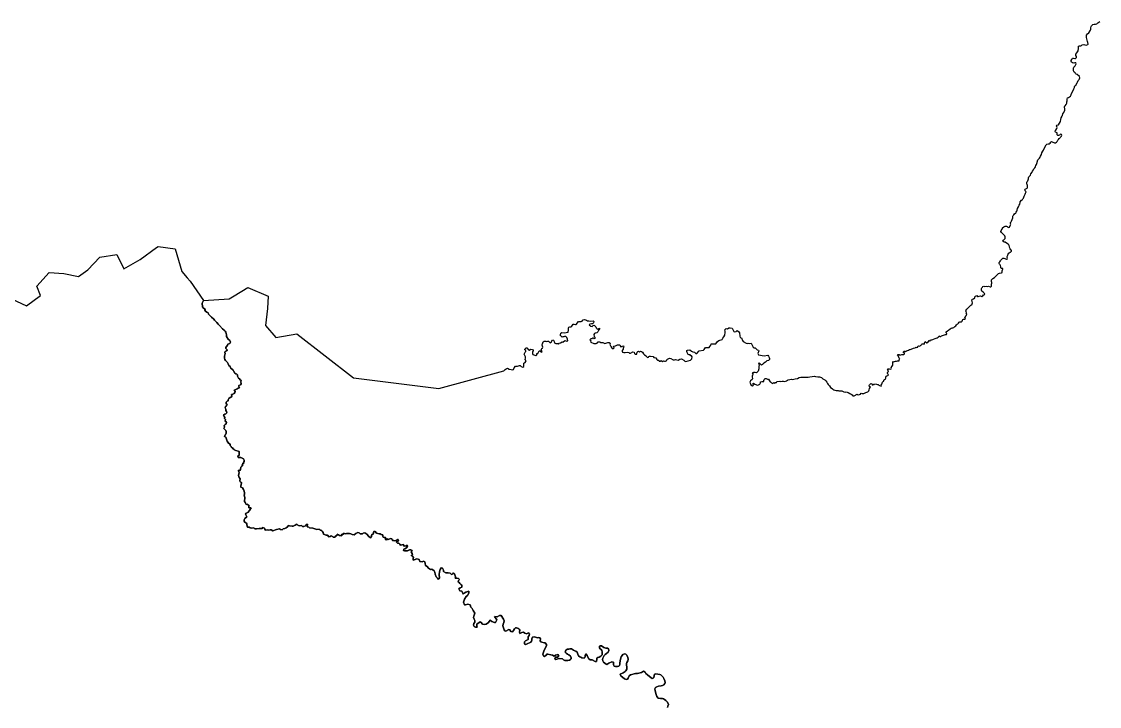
# Model space of a CAD drawing. Extents: x -74 to -34.8, y -33.8 to 5.3.
# Drawn here: x -55.4 to -52.273, y 1.256 to 3.244 of the extents above; entities that cross this region are included whole.
import ezdxf

# ---------------------------------------------------------------- set-up
doc = ezdxf.new("R2010")
doc.units = 0
doc.header["$LTSCALE"] = 2
doc.layers.add('UFEBRASIL', color=7, linetype='Continuous')

msp = doc.modelspace()

# ---------------------------------------------------------------- linework, layer by layer
at = {"layer": 'UFEBRASIL'}
for points in [[(-53.5263, 1.2528), (-53.5247, 1.2566), (-53.5233, 1.2613), (-53.5262, 1.268), (-53.5305, 1.2736), (-53.5343, 1.2762), (-53.5376, 1.2778), (-53.5408, 1.2786), (-53.5467, 1.279), (-53.5527, 1.2803), (-53.5567, 1.2848), (-53.5592, 1.2906), (-53.5621, 1.3011), (-53.5626, 1.3066), (-53.5612, 1.3108), (-53.5567, 1.3132), (-53.5522, 1.3143), (-53.5441, 1.3156), (-53.5401, 1.317), (-53.5367, 1.3189), (-53.5334, 1.3224), (-53.5329, 1.3256), (-53.5338, 1.3306), (-53.5364, 1.3366), (-53.5385, 1.3409), (-53.5422, 1.3448), (-53.5456, 1.3475), (-53.5485, 1.3485), (-53.5543, 1.3492), (-53.5595, 1.3503), (-53.5639, 1.3497), (-53.5644, 1.3446), (-53.5655, 1.3398), (-53.5677, 1.3378), (-53.5707, 1.3373), (-53.5778, 1.3431), (-53.5842, 1.3473), (-53.5885, 1.3514), (-53.5911, 1.3554), (-53.5952, 1.3582), (-53.6017, 1.3548), (-53.6126, 1.3512), (-53.6185, 1.3514), (-53.6332, 1.3474), (-53.637, 1.3444), (-53.6399, 1.3383), (-53.6419, 1.335), (-53.6452, 1.3344), (-53.648, 1.335), (-53.651, 1.3362), (-53.6614, 1.345), (-53.6631, 1.3495), (-53.6547, 1.353), (-53.6491, 1.3571), (-53.6464, 1.3592), (-53.6435, 1.3639), (-53.6435, 1.3706), (-53.6449, 1.3754), (-53.6451, 1.3802), (-53.6441, 1.3836), (-53.6409, 1.3885), (-53.6404, 1.3924), (-53.6413, 1.3991), (-53.6446, 1.4055), (-53.6468, 1.4076), (-53.6503, 1.4083), (-53.6552, 1.4067), (-53.6578, 1.404), (-53.6603, 1.3998), (-53.6626, 1.3931), (-53.6637, 1.3884), (-53.6644, 1.3818), (-53.664, 1.3785), (-53.6649, 1.3752), (-53.6669, 1.3731), (-53.6706, 1.372), (-53.6766, 1.3722), (-53.6805, 1.3725), (-53.6824, 1.377), (-53.6824, 1.3807), (-53.683, 1.3844), (-53.6875, 1.3858), (-53.6957, 1.3817), (-53.7015, 1.3779), (-53.7042, 1.379), (-53.7115, 1.384), (-53.7139, 1.3887), (-53.7141, 1.3925), (-53.7134, 1.3964), (-53.7096, 1.4037), (-53.7066, 1.4071), (-53.703, 1.41), (-53.6981, 1.4131), (-53.6958, 1.4181), (-53.6968, 1.4229), (-53.6999, 1.4248), (-53.7049, 1.4255), (-53.7105, 1.4266), (-53.7172, 1.4318), (-53.7208, 1.4317), (-53.7241, 1.4282), (-53.7217, 1.4234), (-53.7184, 1.4208), (-53.716, 1.4179), (-53.7152, 1.4144), (-53.7154, 1.4054), (-53.7192, 1.4015), (-53.7246, 1.399), (-53.7278, 1.3982), (-53.7314, 1.3958), (-53.7314, 1.392), (-53.7323, 1.3863), (-53.7355, 1.3866), (-53.7441, 1.3908), (-53.7501, 1.3911), (-53.7551, 1.3946), (-53.7594, 1.4036), (-53.7625, 1.4084), (-53.7651, 1.4045), (-53.7652, 1.4012), (-53.766, 1.3983), (-53.7681, 1.3959), (-53.7746, 1.3969), (-53.7776, 1.3988), (-53.7803, 1.4001), (-53.7837, 1.4029), (-53.7865, 1.4074), (-53.7885, 1.4132), (-53.7917, 1.4167), (-53.7952, 1.4176), (-53.7982, 1.4191), (-53.804, 1.4235), (-53.8093, 1.4228), (-53.8126, 1.4219), (-53.8157, 1.4219), (-53.8205, 1.4193), (-53.8228, 1.4138), (-53.8201, 1.4109), (-53.8164, 1.408), (-53.812, 1.4054), (-53.8075, 1.402), (-53.8051, 1.3972), (-53.8054, 1.3942), (-53.8071, 1.3918), (-53.8099, 1.3904), (-53.8149, 1.3894), (-53.8201, 1.3892), (-53.8236, 1.3896), (-53.8273, 1.3913), (-53.8308, 1.3939), (-53.8404, 1.3946), (-53.8439, 1.3943), (-53.8503, 1.3918), (-53.8528, 1.3937), (-53.8511, 1.3985), (-53.8448, 1.3993), (-53.8416, 1.4021), (-53.8443, 1.4063), (-53.8507, 1.4052), (-53.855, 1.4016), (-53.8597, 1.4043), (-53.8647, 1.406), (-53.8733, 1.4079), (-53.8763, 1.4075), (-53.8783, 1.4049), (-53.8828, 1.4007), (-53.8856, 1.4025), (-53.8878, 1.4078), (-53.8839, 1.4197), (-53.8773, 1.4317), (-53.8767, 1.4355), (-53.8807, 1.4402), (-53.884, 1.4401), (-53.8906, 1.4421), (-53.8932, 1.4434), (-53.8955, 1.4462), (-53.8946, 1.4524), (-53.896, 1.4551), (-53.899, 1.4556), (-53.9028, 1.4555), (-53.9121, 1.4584), (-53.9175, 1.4569), (-53.9194, 1.4518), (-53.9196, 1.4486), (-53.9205, 1.4457), (-53.9225, 1.4423), (-53.9351, 1.4364), (-53.9383, 1.4355), (-53.9404, 1.4374), (-53.9405, 1.4433), (-53.9384, 1.446), (-53.9304, 1.4499), (-53.9306, 1.4577), (-53.9272, 1.4616), (-53.9259, 1.4655), (-53.9288, 1.4692), (-53.9352, 1.4667), (-53.9399, 1.4684), (-53.9436, 1.4713), (-53.949, 1.4705), (-53.9541, 1.468), (-53.9553, 1.471), (-53.9545, 1.4771), (-53.9559, 1.4799), (-53.9586, 1.4818), (-53.9639, 1.4837), (-53.9671, 1.4844), (-53.9703, 1.4807), (-53.9726, 1.4762), (-53.9761, 1.4723), (-53.9809, 1.4734), (-53.9834, 1.478), (-53.9862, 1.479), (-53.9947, 1.4748), (-53.9975, 1.4758), (-53.9995, 1.4784), (-54.0018, 1.4836), (-54.0035, 1.4894), (-54.003, 1.4949), (-54.0009, 1.5), (-53.9995, 1.5048), (-54.0015, 1.5091), (-54.0039, 1.5124), (-54.0062, 1.5173), (-54.009, 1.5197), (-54.013, 1.52), (-54.0203, 1.5158), (-54.0276, 1.5168), (-54.0212, 1.5068), (-54.0246, 1.4999), (-54.028, 1.4993), (-54.0355, 1.5022), (-54.04, 1.5062), (-54.0457, 1.4996), (-54.052, 1.4945), (-54.0559, 1.4935), (-54.0624, 1.4947), (-54.0666, 1.4992), (-54.0692, 1.501), (-54.0794, 1.4949), (-54.079, 1.4899), (-54.078, 1.4857), (-54.0828, 1.4864), (-54.0865, 1.4883), (-54.0887, 1.492), (-54.0874, 1.4966), (-54.0854, 1.5002), (-54.0852, 1.5055), (-54.0867, 1.5093), (-54.089, 1.5137), (-54.0877, 1.5183), (-54.0846, 1.5263), (-54.0901, 1.5347), (-54.0926, 1.5404), (-54.0962, 1.5438), (-54.0988, 1.5505), (-54.105, 1.5524), (-54.1116, 1.5508), (-54.1145, 1.5512), (-54.1175, 1.5582), (-54.1149, 1.5668), (-54.1104, 1.575), (-54.1067, 1.578), (-54.1019, 1.5843), (-54.102, 1.5906), (-54.1111, 1.588), (-54.116, 1.5847), (-54.1186, 1.5815), (-54.1212, 1.5864), (-54.1228, 1.5909), (-54.1284, 1.5913), (-54.1314, 1.5969), (-54.1274, 1.6), (-54.1226, 1.6018), (-54.1231, 1.6074), (-54.1257, 1.6097), (-54.128, 1.613), (-54.1307, 1.6158), (-54.1335, 1.6171), (-54.1322, 1.621), (-54.1298, 1.6239), (-54.1328, 1.6271), (-54.1368, 1.6283), (-54.1424, 1.6285), (-54.1415, 1.6323), (-54.1437, 1.6406), (-54.1469, 1.6438), (-54.1487, 1.6411), (-54.1525, 1.6393), (-54.1569, 1.6428), (-54.1624, 1.6438), (-54.1689, 1.644), (-54.1761, 1.648), (-54.1756, 1.6519), (-54.1784, 1.6574), (-54.1822, 1.6581), (-54.1858, 1.6537), (-54.1876, 1.6463), (-54.1883, 1.6392), (-54.1874, 1.628), (-54.1911, 1.6249), (-54.1932, 1.6282), (-54.1975, 1.6318), (-54.1999, 1.6399), (-54.2009, 1.6456), (-54.2029, 1.649), (-54.2101, 1.6544), (-54.214, 1.6536), (-54.2193, 1.6568), (-54.2231, 1.6624), (-54.2284, 1.6653), (-54.2288, 1.6706), (-54.2301, 1.676), (-54.2342, 1.6776), (-54.238, 1.6757), (-54.2444, 1.6761), (-54.2468, 1.6819), (-54.2493, 1.6838), (-54.2538, 1.6839), (-54.2581, 1.6825), (-54.2637, 1.6802), (-54.2635, 1.6855), (-54.2627, 1.6884), (-54.2654, 1.6919), (-54.2692, 1.6942), (-54.2657, 1.6958), (-54.2671, 1.6997), (-54.2696, 1.7048), (-54.2668, 1.7081), (-54.2706, 1.7102), (-54.2745, 1.7105), (-54.2801, 1.7077), (-54.2888, 1.7078), (-54.2924, 1.7087), (-54.2908, 1.7119), (-54.288, 1.7129), (-54.2829, 1.7163), (-54.2804, 1.7208), (-54.2816, 1.7238), (-54.2844, 1.7217), (-54.2899, 1.7206), (-54.2932, 1.726), (-54.3004, 1.7238), (-54.3028, 1.7272), (-54.3053, 1.7293), (-54.3098, 1.7294), (-54.3133, 1.734), (-54.3058, 1.7369), (-54.3093, 1.7411), (-54.3119, 1.7385), (-54.3169, 1.7368), (-54.3202, 1.7374), (-54.3234, 1.7375), (-54.3258, 1.7426), (-54.3296, 1.7438), (-54.3366, 1.7402), (-54.3391, 1.742), (-54.3415, 1.7398), (-54.3447, 1.7406), (-54.3428, 1.7433), (-54.3442, 1.7467), (-54.3477, 1.7465), (-54.3508, 1.7474), (-54.3518, 1.7503), (-54.3517, 1.7541), (-54.3568, 1.7552), (-54.3597, 1.7572), (-54.3627, 1.7573), (-54.3698, 1.7591), (-54.3738, 1.7632), (-54.3777, 1.7637), (-54.3792, 1.7604), (-54.3791, 1.7574), (-54.3848, 1.7526), (-54.3846, 1.7494), (-54.3874, 1.7452), (-54.3926, 1.7493), (-54.3982, 1.7559), (-54.4039, 1.7598), (-54.4086, 1.759), (-54.4109, 1.7573), (-54.4179, 1.7566), (-54.4202, 1.7594), (-54.4247, 1.7604), (-54.4298, 1.7581), (-54.4346, 1.7541), (-54.4409, 1.7552), (-54.4444, 1.7566), (-54.4486, 1.7575), (-54.453, 1.7576), (-54.4572, 1.7583), (-54.4614, 1.7567), (-54.4648, 1.7592), (-54.4664, 1.756), (-54.4706, 1.7557), (-54.4713, 1.7515), (-54.4746, 1.7522), (-54.4777, 1.7521), (-54.4802, 1.7542), (-54.4847, 1.7555), (-54.4856, 1.7513), (-54.4885, 1.7507), (-54.4912, 1.7473), (-54.4959, 1.7469), (-54.498, 1.7496), (-54.5018, 1.7511), (-54.5051, 1.7495), (-54.5086, 1.7483), (-54.5124, 1.7534), (-54.5159, 1.753), (-54.524, 1.756), (-54.5251, 1.7604), (-54.5281, 1.7649), (-54.5305, 1.7671), (-54.5341, 1.7678), (-54.537, 1.7703), (-54.5433, 1.7696), (-54.5547, 1.7731), (-54.5642, 1.7743), (-54.5668, 1.7765), (-54.5711, 1.7776), (-54.5709, 1.7845), (-54.5739, 1.7844), (-54.5758, 1.7799), (-54.5811, 1.7777), (-54.5846, 1.7782), (-54.5881, 1.7807), (-54.5943, 1.7802), (-54.5986, 1.7819), (-54.6019, 1.7846), (-54.6065, 1.7819), (-54.6117, 1.7793), (-54.615, 1.7793), (-54.6225, 1.7799), (-54.6259, 1.7806), (-54.6281, 1.7773), (-54.6321, 1.7744), (-54.6363, 1.772), (-54.6407, 1.7714), (-54.6436, 1.7686), (-54.6485, 1.7695), (-54.6516, 1.7717), (-54.6607, 1.7691), (-54.6712, 1.7657), (-54.6761, 1.7684), (-54.679, 1.7689), (-54.6841, 1.7672), (-54.6872, 1.7687), (-54.6922, 1.7679), (-54.6944, 1.7701), (-54.6952, 1.7735), (-54.7005, 1.7757), (-54.7022, 1.7723), (-54.7063, 1.7719), (-54.7104, 1.7723), (-54.7185, 1.7711), (-54.7237, 1.7713), (-54.7261, 1.7739), (-54.7322, 1.7735), (-54.7368, 1.7739), (-54.7393, 1.7765), (-54.7448, 1.7758), (-54.7462, 1.7834), (-54.7464, 1.7864), (-54.7527, 1.7907), (-54.7538, 1.7938), (-54.7544, 1.7978), (-54.7525, 1.8012), (-54.7469, 1.8058), (-54.7507, 1.8142), (-54.7489, 1.817), (-54.7438, 1.8192), (-54.7385, 1.8248), (-54.734, 1.832), (-54.7406, 1.8321), (-54.7409, 1.8361), (-54.7398, 1.8393), (-54.7431, 1.839), (-54.7439, 1.8429), (-54.7485, 1.8423), (-54.7501, 1.8466), (-54.7532, 1.851), (-54.7529, 1.8546), (-54.7521, 1.8581), (-54.7525, 1.8625), (-54.7541, 1.8694), (-54.7534, 1.8722), (-54.7531, 1.8757), (-54.7544, 1.8809), (-54.7562, 1.8852), (-54.7591, 1.8902), (-54.7635, 1.8925), (-54.7642, 1.8957), (-54.7625, 1.8988), (-54.7619, 1.9056), (-54.7659, 1.9076), (-54.7664, 1.9119), (-54.7656, 1.9167), (-54.7692, 1.9206), (-54.7702, 1.9257), (-54.769, 1.935), (-54.7716, 1.9405), (-54.7669, 1.9411), (-54.765, 1.9439), (-54.7635, 1.9504), (-54.7606, 1.9534), (-54.7584, 1.9571), (-54.7601, 1.9602), (-54.7559, 1.9603), (-54.7563, 1.9636), (-54.7538, 1.9672), (-54.7544, 1.9706), (-54.756, 1.9742), (-54.764, 1.9788), (-54.7721, 1.9784), (-54.7723, 1.9833), (-54.7692, 1.9846), (-54.7691, 1.9892), (-54.7683, 1.9934), (-54.769, 1.9962), (-54.7809, 1.9996), (-54.7831, 2.0018), (-54.7865, 2.0036), (-54.7881, 2.0065), (-54.791, 2.0073), (-54.7924, 2.0107), (-54.7948, 2.0135), (-54.795, 2.0168), (-54.7995, 2.0203), (-54.8038, 2.0258), (-54.8073, 2.0374), (-54.8113, 2.0394), (-54.8095, 2.0441), (-54.8072, 2.0459), (-54.8064, 2.0495), (-54.806, 2.0537), (-54.8071, 2.0568), (-54.8097, 2.0585), (-54.8128, 2.0628), (-54.8112, 2.0667), (-54.8121, 2.071), (-54.8094, 2.0739), (-54.8062, 2.0764), (-54.8059, 2.0808), (-54.8091, 2.084), (-54.808, 2.0885), (-54.8115, 2.0915), (-54.8101, 2.0945), (-54.8127, 2.0976), (-54.8138, 2.1008), (-54.8102, 2.1037), (-54.8074, 2.1052), (-54.8047, 2.1079), (-54.8058, 2.1119), (-54.8074, 2.1151), (-54.8076, 2.1185), (-54.8092, 2.1228), (-54.8082, 2.1263), (-54.8055, 2.1285), (-54.8036, 2.1323), (-54.806, 2.1345), (-54.8063, 2.1389), (-54.8039, 2.1423), (-54.801, 2.1426), (-54.8006, 2.1461), (-54.7985, 2.1501), (-54.7953, 2.1524), (-54.7923, 2.1537), (-54.7896, 2.1562), (-54.7914, 2.1614), (-54.7869, 2.1624), (-54.7835, 2.1641), (-54.7815, 2.1672), (-54.7802, 2.1695), (-54.7832, 2.1742), (-54.7787, 2.1756), (-54.7744, 2.1778), (-54.7718, 2.1801), (-54.7679, 2.1809), (-54.7694, 2.1844), (-54.7695, 2.1876), (-54.7647, 2.1892), (-54.7628, 2.192), (-54.7635, 2.1983), (-54.7631, 2.2023), (-54.7656, 2.2039), (-54.7677, 2.2065), (-54.7706, 2.2084), (-54.7738, 2.2143), (-54.7734, 2.2179), (-54.7751, 2.2203), (-54.7785, 2.2213), (-54.7816, 2.2234), (-54.7848, 2.23), (-54.7866, 2.2323), (-54.7935, 2.2384), (-54.7953, 2.2426), (-54.7989, 2.2456), (-54.8004, 2.2506), (-54.8025, 2.254), (-54.8086, 2.2602), (-54.8102, 2.2628), (-54.8114, 2.2664), (-54.8117, 2.2694), (-54.8114, 2.2729), (-54.8096, 2.2801), (-54.8099, 2.2831), (-54.8091, 2.2864), (-54.8052, 2.2878), (-54.8029, 2.2901), (-54.807, 2.2947), (-54.8072, 2.2979), (-54.8027, 2.3042), (-54.802, 2.3077), (-54.7958, 2.3095), (-54.7942, 2.3127), (-54.7962, 2.318), (-54.8002, 2.3214), (-54.8051, 2.3292), (-54.8057, 2.3342), (-54.8076, 2.3417), (-54.8096, 2.3453), (-54.8126, 2.3483), (-54.8171, 2.3514), (-54.8259, 2.3618), (-54.8299, 2.3653), (-54.834, 2.3703), (-54.8404, 2.3769), (-54.8426, 2.38), (-54.8486, 2.3856), (-54.8541, 2.391), (-54.8578, 2.3942), (-54.8589, 2.398), (-54.8629, 2.4006), (-54.8661, 2.4029), (-54.868, 2.4058), (-54.8677, 2.4089), (-54.8724, 2.4122), (-54.8747, 2.4153), (-54.8763, 2.4267), (-54.8723, 2.4337), (-54.7974, 2.439), (-54.7831, 2.4477), (-54.744, 2.4715), (-54.6849, 2.4468), (-54.6863, 2.4112), (-54.6921, 2.3614), (-54.6622, 2.327), (-54.6017, 2.3372), (-54.4366, 2.2099), (-54.1891, 2.1788), (-54.0012, 2.23), (-53.9965, 2.2337), (-53.9945, 2.2361), (-53.99, 2.2374), (-53.9852, 2.235), (-53.9792, 2.2338), (-53.9749, 2.2324), (-53.9724, 2.2336), (-53.9706, 2.2387), (-53.9672, 2.2431), (-53.9642, 2.2436), (-53.9609, 2.243), (-53.9557, 2.245), (-53.953, 2.2453), (-53.9507, 2.2428), (-53.9457, 2.241), (-53.9424, 2.2424), (-53.9427, 2.2525), (-53.939, 2.2545), (-53.9357, 2.2594), (-53.9388, 2.2632), (-53.9381, 2.2669), (-53.9381, 2.2705), (-53.9421, 2.2781), (-53.9392, 2.2842), (-53.9366, 2.2862), (-53.9372, 2.2894), (-53.9402, 2.2907), (-53.9399, 2.2932), (-53.9377, 2.2951), (-53.9363, 2.297), (-53.934, 2.2971), (-53.9296, 2.2907), (-53.9269, 2.29), (-53.9226, 2.2924), (-53.9187, 2.2923), (-53.916, 2.2907), (-53.9154, 2.2866), (-53.9172, 2.2846), (-53.9177, 2.2804), (-53.9164, 2.2772), (-53.9078, 2.274), (-53.9055, 2.2759), (-53.9048, 2.2807), (-53.9024, 2.2802), (-53.8992, 2.2859), (-53.8987, 2.2881), (-53.8964, 2.2882), (-53.8926, 2.2838), (-53.8892, 2.2862), (-53.8928, 2.2911), (-53.8908, 2.2947), (-53.8887, 2.296), (-53.8878, 2.2988), (-53.8882, 2.3017), (-53.8898, 2.3041), (-53.8898, 2.3065), (-53.8887, 2.3084), (-53.8866, 2.3141), (-53.8839, 2.3163), (-53.8789, 2.3164), (-53.876, 2.3155), (-53.8736, 2.3162), (-53.8713, 2.3163), (-53.8659, 2.3116), (-53.8639, 2.3131), (-53.8596, 2.32), (-53.8567, 2.3187), (-53.8544, 2.3151), (-53.854, 2.3122), (-53.8524, 2.3103), (-53.8495, 2.3092), (-53.8439, 2.3093), (-53.8421, 2.3077), (-53.8401, 2.3099), (-53.8367, 2.3108), (-53.8315, 2.3142), (-53.8292, 2.3134), (-53.824, 2.3176), (-53.8182, 2.3165), (-53.8149, 2.317), (-53.816, 2.322), (-53.818, 2.327), (-53.8206, 2.3297), (-53.8251, 2.33), (-53.8269, 2.3284), (-53.8292, 2.3286), (-53.8317, 2.3281), (-53.8335, 2.3295), (-53.837, 2.3336), (-53.8359, 2.3358), (-53.835, 2.3397), (-53.8328, 2.3412), (-53.8247, 2.3402), (-53.8197, 2.3408), (-53.8146, 2.3424), (-53.8129, 2.3485), (-53.8134, 2.3521), (-53.8132, 2.3545), (-53.8118, 2.3567), (-53.8096, 2.3581), (-53.8055, 2.3575), (-53.8035, 2.3595), (-53.7996, 2.365), (-53.7972, 2.3655), (-53.7933, 2.3641), (-53.7909, 2.3647), (-53.7841, 2.3727), (-53.7762, 2.3729), (-53.7733, 2.3736), (-53.7729, 2.3769), (-53.7708, 2.3783), (-53.7672, 2.3789), (-53.7605, 2.3773), (-53.758, 2.3751), (-53.7544, 2.3751), (-53.7484, 2.3741), (-53.7416, 2.375), (-53.7392, 2.3727), (-53.741, 2.3693), (-53.7437, 2.3666), (-53.7461, 2.3666), (-53.7515, 2.365), (-53.7536, 2.3639), (-53.7486, 2.3594), (-53.7448, 2.3589), (-53.7417, 2.3618), (-53.7385, 2.3623), (-53.7343, 2.3573), (-53.7329, 2.355), (-53.7305, 2.3525), (-53.728, 2.3511), (-53.7235, 2.3541), (-53.7233, 2.3515), (-53.7255, 2.3491), (-53.7285, 2.3428), (-53.7307, 2.3405), (-53.7361, 2.3391), (-53.7381, 2.338), (-53.7397, 2.3353), (-53.7391, 2.3296), (-53.737, 2.3272), (-53.7366, 2.324), (-53.7389, 2.3229), (-53.7407, 2.3249), (-53.7429, 2.3245), (-53.7456, 2.3231), (-53.7485, 2.3225), (-53.7508, 2.3196), (-53.7488, 2.3184), (-53.7492, 2.316), (-53.7488, 2.3128), (-53.7398, 2.3093), (-53.7326, 2.309), (-53.7304, 2.3106), (-53.7292, 2.3133), (-53.727, 2.3144), (-53.7218, 2.3141), (-53.7196, 2.3126), (-53.716, 2.3121), (-53.7135, 2.3125), (-53.7077, 2.3091), (-53.6994, 2.3118), (-53.6955, 2.3123), (-53.6926, 2.3107), (-53.6929, 2.3075), (-53.6924, 2.3048), (-53.6911, 2.3027), (-53.6891, 2.3009), (-53.6897, 2.2982), (-53.6862, 2.2946), (-53.6837, 2.2946), (-53.6805, 2.297), (-53.6822, 2.3012), (-53.6767, 2.3023), (-53.6713, 2.3055), (-53.6668, 2.3058), (-53.6639, 2.3054), (-53.663, 2.3027), (-53.6612, 2.2997), (-53.6533, 2.3024), (-53.6529, 2.2984), (-53.6542, 2.2965), (-53.6542, 2.2932), (-53.657, 2.2893), (-53.6572, 2.2868), (-53.6563, 2.2845), (-53.6523, 2.2832), (-53.6489, 2.283), (-53.6433, 2.2839), (-53.6385, 2.2836), (-53.6359, 2.2816), (-53.633, 2.2816), (-53.6262, 2.2846), (-53.6226, 2.2837), (-53.6213, 2.2802), (-53.6193, 2.2784), (-53.615, 2.2785), (-53.615, 2.2812), (-53.6143, 2.2839), (-53.6123, 2.2864), (-53.61, 2.287), (-53.6069, 2.2851), (-53.6044, 2.2866), (-53.6013, 2.2862), (-53.5981, 2.2845), (-53.5959, 2.2794), (-53.593, 2.2767), (-53.5878, 2.2733), (-53.5867, 2.2712), (-53.5842, 2.2689), (-53.5813, 2.2692), (-53.5804, 2.2715), (-53.5782, 2.2728), (-53.5752, 2.2728), (-53.5676, 2.2715), (-53.566, 2.2688), (-53.5602, 2.2672), (-53.5573, 2.2633), (-53.5549, 2.2608), (-53.5513, 2.2609), (-53.5499, 2.2583), (-53.547, 2.2583), (-53.5443, 2.2595), (-53.5409, 2.2573), (-53.5374, 2.2592), (-53.5342, 2.2579), (-53.5315, 2.2577), (-53.5281, 2.26), (-53.5274, 2.2622), (-53.5256, 2.2641), (-53.5202, 2.2665), (-53.5167, 2.2654), (-53.5099, 2.262), (-53.5054, 2.2616), (-53.5024, 2.2627), (-53.4954, 2.261), (-53.49, 2.2641), (-53.4854, 2.2649), (-53.4784, 2.261), (-53.4758, 2.2583), (-53.4731, 2.2567), (-53.4587, 2.2611), (-53.455, 2.2643), (-53.4544, 2.2701), (-53.4559, 2.2732), (-53.4584, 2.2737), (-53.46, 2.2762), (-53.4626, 2.2768), (-53.4656, 2.2769), (-53.469, 2.2829), (-53.4697, 2.2859), (-53.4697, 2.2888), (-53.4675, 2.2899), (-53.4613, 2.291), (-53.4558, 2.2868), (-53.4524, 2.2852), (-53.448, 2.2842), (-53.4436, 2.2806), (-53.4404, 2.2803), (-53.4336, 2.2879), (-53.4218, 2.2898), (-53.4192, 2.2922), (-53.4153, 2.2972), (-53.4127, 2.2981), (-53.409, 2.2973), (-53.4051, 2.2975), (-53.4026, 2.3002), (-53.4002, 2.3043), (-53.3989, 2.3082), (-53.3942, 2.3079), (-53.3893, 2.3086), (-53.3858, 2.3084), (-53.3808, 2.3153), (-53.3772, 2.3178), (-53.3676, 2.3206), (-53.3653, 2.3248), (-53.3624, 2.3286), (-53.36, 2.3338), (-53.3583, 2.3414), (-53.3583, 2.345), (-53.36, 2.3493), (-53.3554, 2.3528), (-53.3521, 2.3516), (-53.3483, 2.3547), (-53.3439, 2.355), (-53.3382, 2.3536), (-53.3358, 2.3478), (-53.3335, 2.3445), (-53.3307, 2.3435), (-53.3269, 2.3444), (-53.3233, 2.3471), (-53.3201, 2.344), (-53.317, 2.3398), (-53.3165, 2.3301), (-53.315, 2.3267), (-53.3116, 2.3253), (-53.3081, 2.3177), (-53.306, 2.3155), (-53.2976, 2.3099), (-53.2948, 2.309), (-53.2923, 2.3105), (-53.2884, 2.3094), (-53.2828, 2.3098), (-53.2775, 2.2989), (-53.2746, 2.2967), (-53.2718, 2.2968), (-53.2659, 2.291), (-53.2621, 2.2902), (-53.2609, 2.2881), (-53.2634, 2.2798), (-53.2621, 2.2763), (-53.2459, 2.2731), (-53.2347, 2.2754), (-53.2332, 2.2722), (-53.2308, 2.2689), (-53.2295, 2.2654), (-53.2295, 2.2624), (-53.2327, 2.2604), (-53.2376, 2.2589), (-53.2416, 2.2547), (-53.2462, 2.2522), (-53.2499, 2.2482), (-53.2533, 2.2465), (-53.2597, 2.2529), (-53.2614, 2.2509), (-53.2602, 2.2469), (-53.2609, 2.2429), (-53.2607, 2.2358), (-53.2632, 2.2285), (-53.2674, 2.2237), (-53.2714, 2.2247), (-53.2763, 2.2252), (-53.2798, 2.2233), (-53.2773, 2.2215), (-53.279, 2.2176), (-53.2798, 2.2143), (-53.28, 2.2116), (-53.2796, 2.2077), (-53.28, 2.2048), (-53.2849, 2.2012), (-53.287, 2.1966), (-53.284, 2.189), (-53.2792, 2.186), (-53.2766, 2.1882), (-53.2782, 2.1921), (-53.2759, 2.1941), (-53.2729, 2.1915), (-53.2696, 2.19), (-53.2655, 2.1888), (-53.2614, 2.1893), (-53.2579, 2.1915), (-53.2564, 2.1948), (-53.2556, 2.1977), (-53.2524, 2.1985), (-53.2493, 2.199), (-53.2466, 2.199), (-53.2465, 2.2019), (-53.2459, 2.2052), (-53.2428, 2.2076), (-53.2396, 2.2073), (-53.2358, 2.2056), (-53.2331, 2.2054), (-53.2297, 2.2008), (-53.2285, 2.1978), (-53.2257, 2.1971), (-53.2238, 2.1953), (-53.2207, 2.1936), (-53.2176, 2.1958), (-53.2155, 2.1938), (-53.2126, 2.1956), (-53.2092, 2.1965), (-53.2084, 2.1992), (-53.1998, 2.1995), (-53.1966, 2.1986), (-53.1928, 2.1995), (-53.1896, 2.1996), (-53.1852, 2.1992), (-53.1808, 2.2008), (-53.178, 2.2031), (-53.1754, 2.2042), (-53.1712, 2.2045), (-53.1663, 2.2053), (-53.1631, 2.2047), (-53.1555, 2.2068), (-53.1483, 2.208), (-53.1441, 2.2101), (-53.1387, 2.2119), (-53.1335, 2.2116), (-53.127, 2.2118), (-53.118, 2.2118), (-53.1126, 2.2126), (-53.0995, 2.2143), (-53.0965, 2.2134), (-53.0896, 2.2128), (-53.0845, 2.2127), (-53.0795, 2.2105), (-53.0749, 2.2071), (-53.0694, 2.2034), (-53.0664, 2.2008), (-53.0637, 2.197), (-53.0612, 2.1932), (-53.0594, 2.1899), (-53.0563, 2.1863), (-53.0526, 2.1817), (-53.0486, 2.179), (-53.0466, 2.1768), (-53.0434, 2.1752), (-53.0405, 2.1734), (-53.0362, 2.1731), (-53.0309, 2.1733), (-53.0287, 2.1723), (-53.0228, 2.1718), (-53.0196, 2.1718), (-53.0166, 2.1704), (-53.0144, 2.1686), (-53.0099, 2.1681), (-53.0078, 2.1693), (-53.0014, 2.1668), (-52.9969, 2.1637), (-52.9931, 2.1618), (-52.9904, 2.1598), (-52.9886, 2.1573), (-52.9845, 2.1572), (-52.9758, 2.1618), (-52.9726, 2.1606), (-52.9686, 2.1608), (-52.9657, 2.1618), (-52.9639, 2.1652), (-52.9606, 2.1639), (-52.9559, 2.1637), (-52.9506, 2.1672), (-52.9443, 2.1687), (-52.9414, 2.1715), (-52.9405, 2.1746), (-52.9401, 2.1782), (-52.9373, 2.1836), (-52.9397, 2.1839), (-52.9405, 2.1869), (-52.9397, 2.1896), (-52.9374, 2.1911), (-52.9358, 2.193), (-52.9331, 2.1922), (-52.932, 2.19), (-52.9295, 2.1884), (-52.929, 2.1911), (-52.9265, 2.1903), (-52.9252, 2.1926), (-52.9193, 2.1912), (-52.9164, 2.1907), (-52.9142, 2.19), (-52.9128, 2.1882), (-52.9104, 2.1878), (-52.906, 2.1855), (-52.9054, 2.1879), (-52.9063, 2.19), (-52.9043, 2.1911), (-52.9027, 2.1938), (-52.9017, 2.1967), (-52.9003, 2.1987), (-52.8985, 2.2004), (-52.8982, 2.2029), (-52.8967, 2.2051), (-52.8938, 2.2066), (-52.8921, 2.2087), (-52.8927, 2.2119), (-52.8914, 2.2145), (-52.8893, 2.2158), (-52.887, 2.216), (-52.885, 2.2182), (-52.8867, 2.2204), (-52.8876, 2.2227), (-52.8872, 2.2252), (-52.8856, 2.2274), (-52.8849, 2.2299), (-52.8862, 2.2325), (-52.8877, 2.2343), (-52.8861, 2.2358), (-52.8831, 2.2353), (-52.8795, 2.235), (-52.8773, 2.2358), (-52.8757, 2.2375), (-52.8771, 2.2399), (-52.8737, 2.2432), (-52.872, 2.2461), (-52.8721, 2.2488), (-52.872, 2.2515), (-52.8724, 2.2545), (-52.8718, 2.2569), (-52.8691, 2.2561), (-52.8668, 2.2572), (-52.8639, 2.2579), (-52.8613, 2.2578), (-52.859, 2.2592), (-52.854, 2.2593), (-52.8533, 2.2619), (-52.8517, 2.2662), (-52.8539, 2.2669), (-52.855, 2.2688), (-52.8562, 2.2741), (-52.8582, 2.2752), (-52.8574, 2.2774), (-52.8538, 2.2772), (-52.8519, 2.2756), (-52.8489, 2.2761), (-52.8464, 2.2771), (-52.8415, 2.277), (-52.8379, 2.2791), (-52.8383, 2.2819), (-52.8407, 2.282), (-52.8407, 2.2844), (-52.8401, 2.287), (-52.8374, 2.287), (-52.8352, 2.2862), (-52.8321, 2.288), (-52.8293, 2.2887), (-52.8263, 2.2897), (-52.824, 2.2917), (-52.8214, 2.2921), (-52.8145, 2.2948), (-52.8118, 2.2956), (-52.8077, 2.2971), (-52.8054, 2.2986), (-52.8029, 2.2976), (-52.8, 2.2983), (-52.7997, 2.3009), (-52.7973, 2.3023), (-52.7939, 2.302), (-52.7917, 2.303), (-52.7902, 2.3048), (-52.7885, 2.3064), (-52.7865, 2.3081), (-52.7835, 2.3082), (-52.7815, 2.3072), (-52.7801, 2.3099), (-52.7791, 2.3127), (-52.7778, 2.3146), (-52.7739, 2.3108), (-52.7709, 2.3126), (-52.7671, 2.3178), (-52.7652, 2.3159), (-52.7625, 2.3186), (-52.7608, 2.32), (-52.7585, 2.3202), (-52.7559, 2.3211), (-52.7539, 2.3222), (-52.7489, 2.3236), (-52.7437, 2.3256), (-52.741, 2.3273), (-52.739, 2.3295), (-52.7379, 2.3314), (-52.7353, 2.33), (-52.7329, 2.3296), (-52.731, 2.3318), (-52.7193, 2.335), (-52.7162, 2.3356), (-52.7155, 2.3379), (-52.7169, 2.3404), (-52.717, 2.3434), (-52.7134, 2.3458), (-52.7109, 2.3482), (-52.7053, 2.352), (-52.7028, 2.3535), (-52.7001, 2.3546), (-52.6978, 2.3552), (-52.6955, 2.3559), (-52.6923, 2.3583), (-52.6892, 2.361), (-52.6872, 2.3635), (-52.6857, 2.3656), (-52.6836, 2.3668), (-52.6814, 2.3685), (-52.68, 2.3707), (-52.6775, 2.3718), (-52.6749, 2.372), (-52.6724, 2.3723), (-52.6712, 2.3745), (-52.6703, 2.3767), (-52.6687, 2.3785), (-52.6669, 2.38), (-52.6637, 2.3797), (-52.6616, 2.3814), (-52.6632, 2.3842), (-52.6623, 2.3865), (-52.66, 2.3873), (-52.66, 2.3896), (-52.6587, 2.3917), (-52.6577, 2.3946), (-52.6595, 2.3961), (-52.6585, 2.3986), (-52.6595, 2.4018), (-52.6609, 2.4043), (-52.6593, 2.406), (-52.6575, 2.4093), (-52.655, 2.4109), (-52.6526, 2.4133), (-52.6505, 2.4157), (-52.6454, 2.4204), (-52.6428, 2.4217), (-52.6417, 2.4246), (-52.6409, 2.4274), (-52.6421, 2.431), (-52.6424, 2.4357), (-52.6405, 2.4379), (-52.6382, 2.439), (-52.6343, 2.4419), (-52.6343, 2.4445), (-52.6325, 2.4463), (-52.6306, 2.4477), (-52.6281, 2.4482), (-52.6268, 2.4457), (-52.6245, 2.4458), (-52.6218, 2.447), (-52.6181, 2.4472), (-52.6157, 2.447), (-52.6134, 2.4461), (-52.611, 2.4479), (-52.6093, 2.4501), (-52.607, 2.4504), (-52.6055, 2.4523), (-52.606, 2.4545), (-52.6078, 2.4564), (-52.6097, 2.4583), (-52.6135, 2.4612), (-52.615, 2.4636), (-52.6149, 2.4666), (-52.615, 2.469), (-52.6139, 2.471), (-52.6124, 2.4731), (-52.6106, 2.4751), (-52.6082, 2.4756), (-52.6058, 2.4749), (-52.6003, 2.4756), (-52.5968, 2.4748), (-52.5941, 2.4755), (-52.5896, 2.4734), (-52.5874, 2.4734), (-52.5862, 2.4756), (-52.586, 2.4785), (-52.5854, 2.4813), (-52.5851, 2.4844), (-52.5845, 2.4867), (-52.5855, 2.4895), (-52.586, 2.4917), (-52.5858, 2.4942), (-52.584, 2.496), (-52.5818, 2.4977), (-52.577, 2.5011), (-52.5721, 2.5056), (-52.5703, 2.5073), (-52.5679, 2.51), (-52.5654, 2.5123), (-52.5627, 2.5136), (-52.5571, 2.5148), (-52.5548, 2.515), (-52.5549, 2.5201), (-52.5538, 2.5229), (-52.5527, 2.525), (-52.5528, 2.5273), (-52.5552, 2.5267), (-52.5574, 2.5267), (-52.5586, 2.5295), (-52.5592, 2.5322), (-52.5596, 2.5355), (-52.5606, 2.5375), (-52.5625, 2.5393), (-52.5632, 2.5418), (-52.5636, 2.5446), (-52.5613, 2.5467), (-52.5596, 2.5489), (-52.5583, 2.5509), (-52.5572, 2.553), (-52.5553, 2.5549), (-52.5528, 2.5565), (-52.5504, 2.5573), (-52.5424, 2.5541), (-52.5399, 2.5544), (-52.5393, 2.557), (-52.5406, 2.5588), (-52.5405, 2.5614), (-52.5387, 2.5661), (-52.5364, 2.571), (-52.5344, 2.5728), (-52.5321, 2.574), (-52.5297, 2.5754), (-52.5276, 2.5768), (-52.5276, 2.5797), (-52.5298, 2.5814), (-52.532, 2.5838), (-52.5329, 2.5858), (-52.5344, 2.5936), (-52.5359, 2.5954), (-52.5377, 2.5972), (-52.5421, 2.6003), (-52.5465, 2.6029), (-52.549, 2.6038), (-52.5511, 2.605), (-52.5529, 2.6066), (-52.5516, 2.6089), (-52.5501, 2.6105), (-52.548, 2.6117), (-52.5466, 2.6139), (-52.5458, 2.6162), (-52.5458, 2.619), (-52.5467, 2.6213), (-52.5491, 2.6237), (-52.5533, 2.6274), (-52.557, 2.6314), (-52.5586, 2.634), (-52.5579, 2.6368), (-52.555, 2.6406), (-52.554, 2.6429), (-52.5535, 2.6451), (-52.5504, 2.6479), (-52.548, 2.6491), (-52.5457, 2.6498), (-52.5425, 2.6497), (-52.54, 2.6487), (-52.5384, 2.647), (-52.536, 2.6461), (-52.5333, 2.6471), (-52.5311, 2.6536), (-52.5298, 2.6558), (-52.5305, 2.6579), (-52.5302, 2.6602), (-52.5291, 2.6624), (-52.5276, 2.6644), (-52.5254, 2.6688), (-52.5237, 2.6735), (-52.5237, 2.6757), (-52.524, 2.6786), (-52.5227, 2.6805), (-52.5206, 2.6827), (-52.519, 2.6851), (-52.5153, 2.6885), (-52.5139, 2.6906), (-52.5122, 2.6936), (-52.5117, 2.696), (-52.51, 2.7013), (-52.5078, 2.706), (-52.5068, 2.7086), (-52.5056, 2.7108), (-52.504, 2.7135), (-52.503, 2.7183), (-52.5022, 2.7205), (-52.4987, 2.7252), (-52.496, 2.7269), (-52.4947, 2.7287), (-52.4933, 2.7311), (-52.4919, 2.7342), (-52.4913, 2.7364), (-52.4905, 2.7386), (-52.4882, 2.7422), (-52.4869, 2.7452), (-52.4862, 2.7473), (-52.4857, 2.7498), (-52.4878, 2.7524), (-52.489, 2.7551), (-52.4877, 2.7569), (-52.4826, 2.7599), (-52.4816, 2.7624), (-52.4814, 2.7649), (-52.4816, 2.7678), (-52.4821, 2.7706), (-52.4834, 2.7731), (-52.4837, 2.7766), (-52.4822, 2.779), (-52.48, 2.7817), (-52.479, 2.7847), (-52.4788, 2.7874), (-52.4784, 2.7902), (-52.477, 2.7926), (-52.473, 2.7976), (-52.4713, 2.8016), (-52.4681, 2.8069), (-52.467, 2.809), (-52.4642, 2.8134), (-52.463, 2.8164), (-52.4605, 2.8193), (-52.4584, 2.8224), (-52.4573, 2.8254), (-52.4552, 2.8289), (-52.4541, 2.8313), (-52.4514, 2.842), (-52.4488, 2.8448), (-52.4467, 2.8474), (-52.445, 2.8502), (-52.4439, 2.8526), (-52.4407, 2.8578), (-52.4394, 2.8624), (-52.4365, 2.8671), (-52.4353, 2.8699), (-52.4344, 2.8727), (-52.4327, 2.8754), (-52.4271, 2.8863), (-52.4248, 2.8881), (-52.4212, 2.8888), (-52.4188, 2.8888), (-52.4158, 2.8904), (-52.4135, 2.8938), (-52.4113, 2.8951), (-52.4075, 2.8938), (-52.4054, 2.8924), (-52.403, 2.8917), (-52.4, 2.8919), (-52.3969, 2.8931), (-52.3948, 2.8958), (-52.3934, 2.8994), (-52.3915, 2.9016), (-52.3898, 2.9041), (-52.388, 2.9055), (-52.3867, 2.9074), (-52.3831, 2.9106), (-52.3817, 2.9135), (-52.3823, 2.9156), (-52.3853, 2.9164), (-52.3887, 2.914), (-52.391, 2.9128), (-52.3934, 2.9134), (-52.3949, 2.9153), (-52.395, 2.9182), (-52.3954, 2.9206), (-52.3997, 2.9228), (-52.4015, 2.9243), (-52.4006, 2.9266), (-52.3992, 2.9283), (-52.3958, 2.9335), (-52.395, 2.9359), (-52.3964, 2.9389), (-52.3984, 2.9407), (-52.3966, 2.9426), (-52.3915, 2.9443), (-52.3852, 2.9538), (-52.3845, 2.9592), (-52.3832, 2.9644), (-52.3822, 2.9667), (-52.3817, 2.9691), (-52.3802, 2.9713), (-52.3784, 2.9758), (-52.3762, 2.9798), (-52.3733, 2.9865), (-52.3729, 2.9887), (-52.3739, 2.9971), (-52.3719, 2.999), (-52.3687, 3.0027), (-52.3675, 3.0065), (-52.3668, 3.0103), (-52.3664, 3.0133), (-52.3665, 3.0186), (-52.3654, 3.0219), (-52.3627, 3.0236), (-52.3592, 3.0252), (-52.3563, 3.0273), (-52.3551, 3.0306), (-52.3549, 3.033), (-52.3487, 3.0439), (-52.347, 3.048), (-52.3454, 3.0521), (-52.3447, 3.0544), (-52.3436, 3.0568), (-52.3412, 3.0589), (-52.3374, 3.0657), (-52.3364, 3.0678), (-52.334, 3.0723), (-52.3312, 3.075), (-52.33, 3.0776), (-52.3291, 3.0801), (-52.3301, 3.0838), (-52.3374, 3.0901), (-52.3397, 3.0913), (-52.3418, 3.093), (-52.3435, 3.0951), (-52.3464, 3.0972), (-52.3475, 3.1006), (-52.348, 3.104), (-52.3477, 3.1079), (-52.3468, 3.111), (-52.3452, 3.1127), (-52.3432, 3.1154), (-52.3418, 3.1172), (-52.34, 3.121), (-52.3414, 3.124), (-52.3442, 3.124), (-52.3469, 3.1227), (-52.3506, 3.1237), (-52.3532, 3.1255), (-52.3543, 3.1283), (-52.3543, 3.131), (-52.353, 3.1339), (-52.3509, 3.1377), (-52.3474, 3.1377), (-52.3443, 3.1362), (-52.3418, 3.1368), (-52.3392, 3.1397), (-52.3392, 3.1426), (-52.3409, 3.145), (-52.3411, 3.1491), (-52.338, 3.1526), (-52.3363, 3.1554), (-52.3344, 3.1589), (-52.334, 3.1611), (-52.3336, 3.1634), (-52.3332, 3.1656), (-52.3331, 3.1702), (-52.3333, 3.1722), (-52.3302, 3.1734), (-52.3269, 3.1733), (-52.3243, 3.1739), (-52.3224, 3.1756), (-52.3181, 3.1769), (-52.315, 3.1764), (-52.3111, 3.1753), (-52.3062, 3.1771), (-52.3057, 3.1783), (-52.3061, 3.1829), (-52.3071, 3.1854), (-52.31, 3.1972), (-52.3104, 3.2043), (-52.307, 3.2077), (-52.3038, 3.2106), (-52.2986, 3.2189), (-52.2979, 3.2215), (-52.2978, 3.2256), (-52.2968, 3.2291), (-52.2955, 3.2311), (-52.2932, 3.2339), (-52.2913, 3.2351), (-52.2878, 3.2359), (-52.2838, 3.2361), (-52.2802, 3.2372), (-52.277, 3.2403), (-52.2744, 3.2423), (-52.2717, 3.2436)], [(-55.4294, 2.439), (-55.3854, 2.4185), (-55.3456, 2.4481), (-55.3562, 2.4757), (-55.3203, 2.5155), (-55.2774, 2.5124), (-55.2348, 2.5035), (-55.2076, 2.5229), (-55.1729, 2.5594), (-55.1235, 2.5677), (-55.1031, 2.5257), (-55.0563, 2.5532), (-55.0087, 2.5875), (-55.0038, 2.591), (-54.9543, 2.5837), (-54.9354, 2.5186), (-54.9196, 2.4997), (-54.9112, 2.4897), (-54.8723, 2.4337), (-54.8763, 2.4267), (-54.8747, 2.4153), (-54.8724, 2.4122), (-54.8677, 2.4089), (-54.868, 2.4058), (-54.8661, 2.4029), (-54.8629, 2.4006), (-54.8589, 2.398), (-54.8578, 2.3942), (-54.8541, 2.391), (-54.8486, 2.3856), (-54.8426, 2.38), (-54.8404, 2.3769), (-54.834, 2.3703), (-54.8299, 2.3653), (-54.8259, 2.3618), (-54.8171, 2.3514), (-54.8126, 2.3483), (-54.8096, 2.3453), (-54.8076, 2.3417), (-54.8057, 2.3342), (-54.8051, 2.3292), (-54.8002, 2.3214), (-54.7962, 2.318), (-54.7942, 2.3127), (-54.7958, 2.3095), (-54.802, 2.3077), (-54.8027, 2.3042), (-54.8072, 2.2979), (-54.807, 2.2947), (-54.8029, 2.2901), (-54.8052, 2.2878), (-54.8091, 2.2864), (-54.8099, 2.2831), (-54.8096, 2.2801), (-54.8114, 2.2729), (-54.8117, 2.2694), (-54.8114, 2.2664), (-54.8102, 2.2628), (-54.8086, 2.2602), (-54.8025, 2.254), (-54.8004, 2.2506), (-54.7989, 2.2456), (-54.7953, 2.2426), (-54.7935, 2.2384), (-54.7866, 2.2323), (-54.7848, 2.23), (-54.7816, 2.2234), (-54.7785, 2.2213), (-54.7751, 2.2203), (-54.7734, 2.2179), (-54.7738, 2.2143), (-54.7706, 2.2084), (-54.7677, 2.2065), (-54.7656, 2.2039), (-54.7631, 2.2023), (-54.7635, 2.1983), (-54.7628, 2.192), (-54.7647, 2.1892), (-54.7695, 2.1876), (-54.7694, 2.1844), (-54.7679, 2.1809), (-54.7718, 2.1801), (-54.7744, 2.1778), (-54.7787, 2.1756), (-54.7832, 2.1742), (-54.7802, 2.1695), (-54.7815, 2.1672), (-54.7835, 2.1641), (-54.7869, 2.1624), (-54.7914, 2.1614), (-54.7896, 2.1562), (-54.7923, 2.1537), (-54.7953, 2.1524), (-54.7985, 2.1501), (-54.8006, 2.1461), (-54.801, 2.1426), (-54.8039, 2.1423), (-54.8063, 2.1389), (-54.806, 2.1345), (-54.8036, 2.1323), (-54.8055, 2.1285), (-54.8082, 2.1263), (-54.8092, 2.1228), (-54.8076, 2.1185), (-54.8074, 2.1151), (-54.8058, 2.1119), (-54.8047, 2.1079), (-54.8074, 2.1052), (-54.8102, 2.1037), (-54.8138, 2.1008), (-54.8127, 2.0976), (-54.8101, 2.0945), (-54.8115, 2.0915), (-54.808, 2.0885), (-54.8091, 2.084), (-54.8059, 2.0808), (-54.8062, 2.0764), (-54.8094, 2.0739), (-54.8121, 2.071), (-54.8112, 2.0667), (-54.8128, 2.0628), (-54.8097, 2.0585), (-54.8071, 2.0568), (-54.806, 2.0537), (-54.8064, 2.0495), (-54.8072, 2.0459), (-54.8095, 2.0441), (-54.8113, 2.0394), (-54.8073, 2.0374), (-54.8038, 2.0258), (-54.7995, 2.0203), (-54.795, 2.0168), (-54.7948, 2.0135), (-54.7924, 2.0107), (-54.791, 2.0073), (-54.7881, 2.0065), (-54.7865, 2.0036), (-54.7831, 2.0018), (-54.7809, 1.9996), (-54.769, 1.9962), (-54.7683, 1.9934), (-54.7691, 1.9892), (-54.7692, 1.9846), (-54.7723, 1.9833), (-54.7721, 1.9784), (-54.764, 1.9788), (-54.756, 1.9742), (-54.7544, 1.9706), (-54.7538, 1.9672), (-54.7563, 1.9636), (-54.7559, 1.9603), (-54.7601, 1.9602), (-54.7584, 1.9571), (-54.7606, 1.9534), (-54.7635, 1.9504), (-54.765, 1.9439), (-54.7669, 1.9411), (-54.7716, 1.9405), (-54.769, 1.935), (-54.7702, 1.9257), (-54.7692, 1.9206), (-54.7656, 1.9167), (-54.7664, 1.9119), (-54.7659, 1.9076), (-54.7619, 1.9056), (-54.7625, 1.8988), (-54.7642, 1.8957), (-54.7635, 1.8925), (-54.7591, 1.8902), (-54.7562, 1.8852), (-54.7544, 1.8809), (-54.7531, 1.8757), (-54.7534, 1.8722), (-54.7541, 1.8694), (-54.7525, 1.8625), (-54.7521, 1.8581), (-54.7529, 1.8546), (-54.7532, 1.851), (-54.7499, 1.8459), (-54.7485, 1.8423), (-54.7439, 1.8429), (-54.7431, 1.839), (-54.7398, 1.8393), (-54.7409, 1.8361), (-54.7406, 1.8321), (-54.734, 1.832), (-54.7385, 1.8248), (-54.7438, 1.8192), (-54.7489, 1.817), (-54.7507, 1.8142), (-54.7469, 1.8058), (-54.7525, 1.8012), (-54.7544, 1.7978), (-54.7538, 1.7938), (-54.7527, 1.7907), (-54.7464, 1.7864), (-54.7462, 1.7834), (-54.7448, 1.7758), (-54.7393, 1.7765), (-54.7368, 1.7739), (-54.7322, 1.7735), (-54.7261, 1.7739), (-54.7237, 1.7713), (-54.7185, 1.7711), (-54.7104, 1.7723), (-54.7063, 1.7719), (-54.7022, 1.7723), (-54.7005, 1.7757), (-54.6952, 1.7735), (-54.6944, 1.7701), (-54.6922, 1.7679), (-54.6872, 1.7687), (-54.6841, 1.7672), (-54.679, 1.7689), (-54.6761, 1.7684), (-54.6712, 1.7657), (-54.6607, 1.7691), (-54.6516, 1.7717), (-54.6485, 1.7695), (-54.6436, 1.7686), (-54.6407, 1.7714), (-54.6363, 1.772), (-54.6321, 1.7744), (-54.6281, 1.7773), (-54.6259, 1.7806), (-54.6225, 1.7799), (-54.615, 1.7793), (-54.6117, 1.7793), (-54.6065, 1.7819), (-54.6019, 1.7846), (-54.5986, 1.7819), (-54.5943, 1.7802), (-54.5881, 1.7807), (-54.5846, 1.7782), (-54.5811, 1.7777), (-54.5758, 1.7799), (-54.5739, 1.7844), (-54.5709, 1.7845), (-54.5711, 1.7776), (-54.5668, 1.7765), (-54.5642, 1.7743), (-54.5547, 1.7731), (-54.5433, 1.7696), (-54.537, 1.7703), (-54.5341, 1.7678), (-54.5305, 1.7671), (-54.5281, 1.7649), (-54.5251, 1.7604), (-54.524, 1.756), (-54.5159, 1.753), (-54.5124, 1.7534), (-54.5086, 1.7483), (-54.5051, 1.7495), (-54.5018, 1.7511), (-54.498, 1.7496), (-54.4959, 1.7469), (-54.4912, 1.7473), (-54.4885, 1.7507), (-54.4856, 1.7513), (-54.4847, 1.7555), (-54.4802, 1.7542), (-54.4777, 1.7521), (-54.4746, 1.7522), (-54.4713, 1.7515), (-54.4706, 1.7557), (-54.4664, 1.756), (-54.4648, 1.7592), (-54.4614, 1.7567), (-54.4572, 1.7583), (-54.453, 1.7576), (-54.4486, 1.7575), (-54.4444, 1.7566), (-54.4409, 1.7552), (-54.4346, 1.7541), (-54.4298, 1.7581), (-54.4247, 1.7604), (-54.4202, 1.7594), (-54.4179, 1.7566), (-54.4109, 1.7573), (-54.4086, 1.759), (-54.4039, 1.7598), (-54.3982, 1.7559), (-54.3926, 1.7493), (-54.3874, 1.7452), (-54.3846, 1.7494), (-54.3848, 1.7526), (-54.3791, 1.7574), (-54.3792, 1.7604), (-54.3777, 1.7637), (-54.3738, 1.7632), (-54.3698, 1.7591), (-54.3627, 1.7573), (-54.3597, 1.7572), (-54.3568, 1.7552), (-54.3517, 1.7541), (-54.3518, 1.7503), (-54.3508, 1.7474), (-54.3477, 1.7465), (-54.3442, 1.7467), (-54.3428, 1.7433), (-54.3447, 1.7406), (-54.3415, 1.7398), (-54.3391, 1.742), (-54.3366, 1.7402), (-54.3296, 1.7438), (-54.3258, 1.7426), (-54.3234, 1.7375), (-54.3202, 1.7374), (-54.3169, 1.7368), (-54.3119, 1.7385), (-54.3093, 1.7411), (-54.3064, 1.7372), (-54.3134, 1.7335), (-54.3098, 1.7294), (-54.3053, 1.7293), (-54.3028, 1.7272), (-54.3004, 1.7238), (-54.2932, 1.726), (-54.2899, 1.7206), (-54.2844, 1.7217), (-54.2816, 1.7238), (-54.2804, 1.7208), (-54.2829, 1.7163), (-54.288, 1.7129), (-54.2908, 1.7119), (-54.2924, 1.7087), (-54.2888, 1.7078), (-54.2801, 1.7077), (-54.2745, 1.7105), (-54.2706, 1.7102), (-54.2668, 1.7081), (-54.2696, 1.7048), (-54.2671, 1.6997), (-54.2657, 1.6958), (-54.2692, 1.6942), (-54.2654, 1.6919), (-54.2627, 1.6884), (-54.2635, 1.6855), (-54.2637, 1.6802), (-54.2581, 1.6825), (-54.2538, 1.6839), (-54.2493, 1.6838), (-54.2468, 1.6819), (-54.2444, 1.6761), (-54.238, 1.6757), (-54.2342, 1.6776), (-54.2301, 1.676), (-54.2288, 1.6706), (-54.2284, 1.6653), (-54.2231, 1.6624), (-54.2193, 1.6568), (-54.214, 1.6536), (-54.2101, 1.6544), (-54.2029, 1.649), (-54.2009, 1.6456), (-54.1999, 1.6399), (-54.1975, 1.6318), (-54.1932, 1.6282), (-54.1911, 1.6249), (-54.1874, 1.628), (-54.1883, 1.6392), (-54.1876, 1.6463), (-54.1858, 1.6537), (-54.1822, 1.6581), (-54.1784, 1.6574), (-54.1756, 1.6519), (-54.1761, 1.648), (-54.1689, 1.644), (-54.1624, 1.6438), (-54.1569, 1.6428), (-54.1525, 1.6393), (-54.1487, 1.6411), (-54.1469, 1.6438), (-54.1437, 1.6406), (-54.1415, 1.6323), (-54.1424, 1.6285), (-54.1368, 1.6283), (-54.1328, 1.6271), (-54.1298, 1.6239), (-54.1322, 1.621), (-54.1335, 1.6171), (-54.1307, 1.6158), (-54.128, 1.613), (-54.1257, 1.6097), (-54.1231, 1.6074), (-54.1226, 1.6018), (-54.1274, 1.6), (-54.1314, 1.5969), (-54.1284, 1.5913), (-54.1228, 1.5909), (-54.1212, 1.5864), (-54.1186, 1.5815), (-54.116, 1.5847), (-54.1111, 1.588), (-54.102, 1.5906), (-54.1019, 1.5843), (-54.1067, 1.578), (-54.1104, 1.575), (-54.1149, 1.5668), (-54.1175, 1.5582), (-54.1145, 1.5512), (-54.1116, 1.5508), (-54.105, 1.5524), (-54.0988, 1.5505), (-54.0962, 1.5438), (-54.0926, 1.5404), (-54.0901, 1.5347), (-54.0846, 1.5263), (-54.0877, 1.5183), (-54.089, 1.5137), (-54.0867, 1.5093), (-54.0852, 1.5055), (-54.0854, 1.5002), (-54.0874, 1.4966), (-54.0887, 1.492), (-54.0865, 1.4883), (-54.0828, 1.4864), (-54.078, 1.4857), (-54.079, 1.4899), (-54.0794, 1.4949), (-54.0692, 1.501), (-54.0666, 1.4992), (-54.0624, 1.4947), (-54.0559, 1.4935), (-54.052, 1.4945), (-54.0457, 1.4996), (-54.04, 1.5062), (-54.0355, 1.5022), (-54.028, 1.4993), (-54.0246, 1.4999), (-54.0212, 1.5068), (-54.0276, 1.5168), (-54.0203, 1.5158), (-54.013, 1.52), (-54.009, 1.5197), (-54.0062, 1.5173), (-54.0039, 1.5124), (-54.0015, 1.5091), (-53.9995, 1.5048), (-54.0009, 1.5), (-54.003, 1.4949), (-54.0035, 1.4894), (-54.0018, 1.4836), (-53.9995, 1.4784), (-53.9975, 1.4758), (-53.9947, 1.4748), (-53.9862, 1.479), (-53.9834, 1.478), (-53.9809, 1.4734), (-53.9761, 1.4723), (-53.9726, 1.4762), (-53.9703, 1.4807), (-53.9671, 1.4844), (-53.9639, 1.4837), (-53.9586, 1.4818), (-53.9559, 1.4799), (-53.9545, 1.4771), (-53.9553, 1.471), (-53.9541, 1.468), (-53.949, 1.4705), (-53.9436, 1.4713), (-53.9399, 1.4684), (-53.9352, 1.4667), (-53.9288, 1.4692), (-53.9259, 1.4655), (-53.9272, 1.4616), (-53.9306, 1.4577), (-53.9304, 1.4499), (-53.9384, 1.446), (-53.9405, 1.4433), (-53.9404, 1.4374), (-53.9383, 1.4355), (-53.9351, 1.4364), (-53.9225, 1.4423), (-53.9205, 1.4457), (-53.9196, 1.4486), (-53.9194, 1.4518), (-53.9175, 1.4569), (-53.9121, 1.4584), (-53.9028, 1.4555), (-53.899, 1.4556), (-53.896, 1.4551), (-53.8946, 1.4524), (-53.8955, 1.4462), (-53.8932, 1.4434), (-53.8906, 1.4421), (-53.884, 1.4401), (-53.8807, 1.4402), (-53.8767, 1.4355), (-53.8773, 1.4317), (-53.8839, 1.4197), (-53.8878, 1.4078), (-53.8856, 1.4025), (-53.8828, 1.4007), (-53.8783, 1.4049), (-53.8763, 1.4075), (-53.8733, 1.4079), (-53.8647, 1.406), (-53.8597, 1.4043), (-53.855, 1.4016), (-53.8507, 1.4052), (-53.8443, 1.4063), (-53.8416, 1.4021), (-53.8448, 1.3993), (-53.8511, 1.3985), (-53.8528, 1.3937), (-53.8503, 1.3918), (-53.8439, 1.3943), (-53.8404, 1.3946), (-53.8308, 1.3939), (-53.8273, 1.3913), (-53.8236, 1.3896), (-53.8201, 1.3892), (-53.8149, 1.3894), (-53.8099, 1.3904), (-53.8071, 1.3918), (-53.8054, 1.3942), (-53.8051, 1.3972), (-53.8075, 1.402), (-53.812, 1.4054), (-53.8164, 1.408), (-53.8201, 1.4109), (-53.8228, 1.4138), (-53.8205, 1.4193), (-53.8157, 1.4219), (-53.8126, 1.4219), (-53.8093, 1.4228), (-53.804, 1.4235), (-53.7982, 1.4191), (-53.7952, 1.4176), (-53.7917, 1.4167), (-53.7885, 1.4132), (-53.7865, 1.4074), (-53.7837, 1.4029), (-53.7803, 1.4001), (-53.7776, 1.3988), (-53.7746, 1.3969), (-53.7681, 1.3959), (-53.766, 1.3983), (-53.7652, 1.4012), (-53.7651, 1.4045), (-53.7625, 1.4084), (-53.7594, 1.4036), (-53.7551, 1.3946), (-53.7501, 1.3911), (-53.7441, 1.3908), (-53.7355, 1.3866), (-53.7323, 1.3863), (-53.7314, 1.392), (-53.7314, 1.3958), (-53.7278, 1.3982), (-53.7246, 1.399), (-53.7192, 1.4015), (-53.7154, 1.4054), (-53.7152, 1.4144), (-53.716, 1.4179), (-53.7184, 1.4208), (-53.7217, 1.4234), (-53.7241, 1.4282), (-53.7208, 1.4317), (-53.7172, 1.4318), (-53.7105, 1.4266), (-53.7049, 1.4255), (-53.6999, 1.4248), (-53.6968, 1.4229), (-53.6958, 1.4181), (-53.6981, 1.4131), (-53.703, 1.41), (-53.7066, 1.4071), (-53.7096, 1.4037), (-53.7134, 1.3964), (-53.7141, 1.3925), (-53.7139, 1.3887), (-53.7115, 1.384), (-53.7042, 1.379), (-53.7015, 1.3779), (-53.6957, 1.3817), (-53.6875, 1.3858), (-53.683, 1.3844), (-53.6824, 1.3807), (-53.6824, 1.377), (-53.6805, 1.3725), (-53.6766, 1.3722), (-53.6706, 1.372), (-53.6669, 1.3731), (-53.6649, 1.3752), (-53.664, 1.3785), (-53.6644, 1.3818), (-53.6637, 1.3884), (-53.6626, 1.3931), (-53.6603, 1.3998), (-53.6578, 1.404), (-53.6552, 1.4067), (-53.6503, 1.4083), (-53.6468, 1.4076), (-53.6446, 1.4055), (-53.6413, 1.3991), (-53.6404, 1.3924), (-53.6409, 1.3885), (-53.6441, 1.3836), (-53.6451, 1.3802), (-53.6449, 1.3754), (-53.6435, 1.3706), (-53.6435, 1.3639), (-53.6464, 1.3592), (-53.6491, 1.3571), (-53.6547, 1.353), (-53.6631, 1.3495), (-53.6614, 1.345), (-53.651, 1.3362), (-53.648, 1.335), (-53.6452, 1.3344), (-53.6419, 1.335), (-53.6399, 1.3383), (-53.637, 1.3444), (-53.6332, 1.3474), (-53.6185, 1.3514), (-53.6126, 1.3512), (-53.6017, 1.3548), (-53.5952, 1.3582), (-53.5911, 1.3554), (-53.5885, 1.3514), (-53.5842, 1.3473), (-53.5778, 1.3431), (-53.5707, 1.3373), (-53.5677, 1.3378), (-53.5655, 1.3398), (-53.5644, 1.3446), (-53.5639, 1.3497), (-53.5595, 1.3503), (-53.5543, 1.3492), (-53.5485, 1.3485), (-53.5456, 1.3475), (-53.5422, 1.3448), (-53.5385, 1.3409), (-53.5364, 1.3366), (-53.5338, 1.3306), (-53.5329, 1.3256), (-53.5334, 1.3224), (-53.5367, 1.3189), (-53.5401, 1.317), (-53.5441, 1.3156), (-53.5522, 1.3143), (-53.5567, 1.3132), (-53.5612, 1.3108), (-53.5626, 1.3066), (-53.5621, 1.3011), (-53.5592, 1.2906), (-53.5567, 1.2848), (-53.5527, 1.2803), (-53.5467, 1.279), (-53.5408, 1.2786), (-53.5376, 1.2778), (-53.5343, 1.2762), (-53.5305, 1.2736), (-53.5262, 1.268), (-53.5233, 1.2613), (-53.5247, 1.2566), (-53.5263, 1.2528)]]:
    msp.add_lwpolyline(points, dxfattribs=at)

doc.saveas('drawing.dxf')
